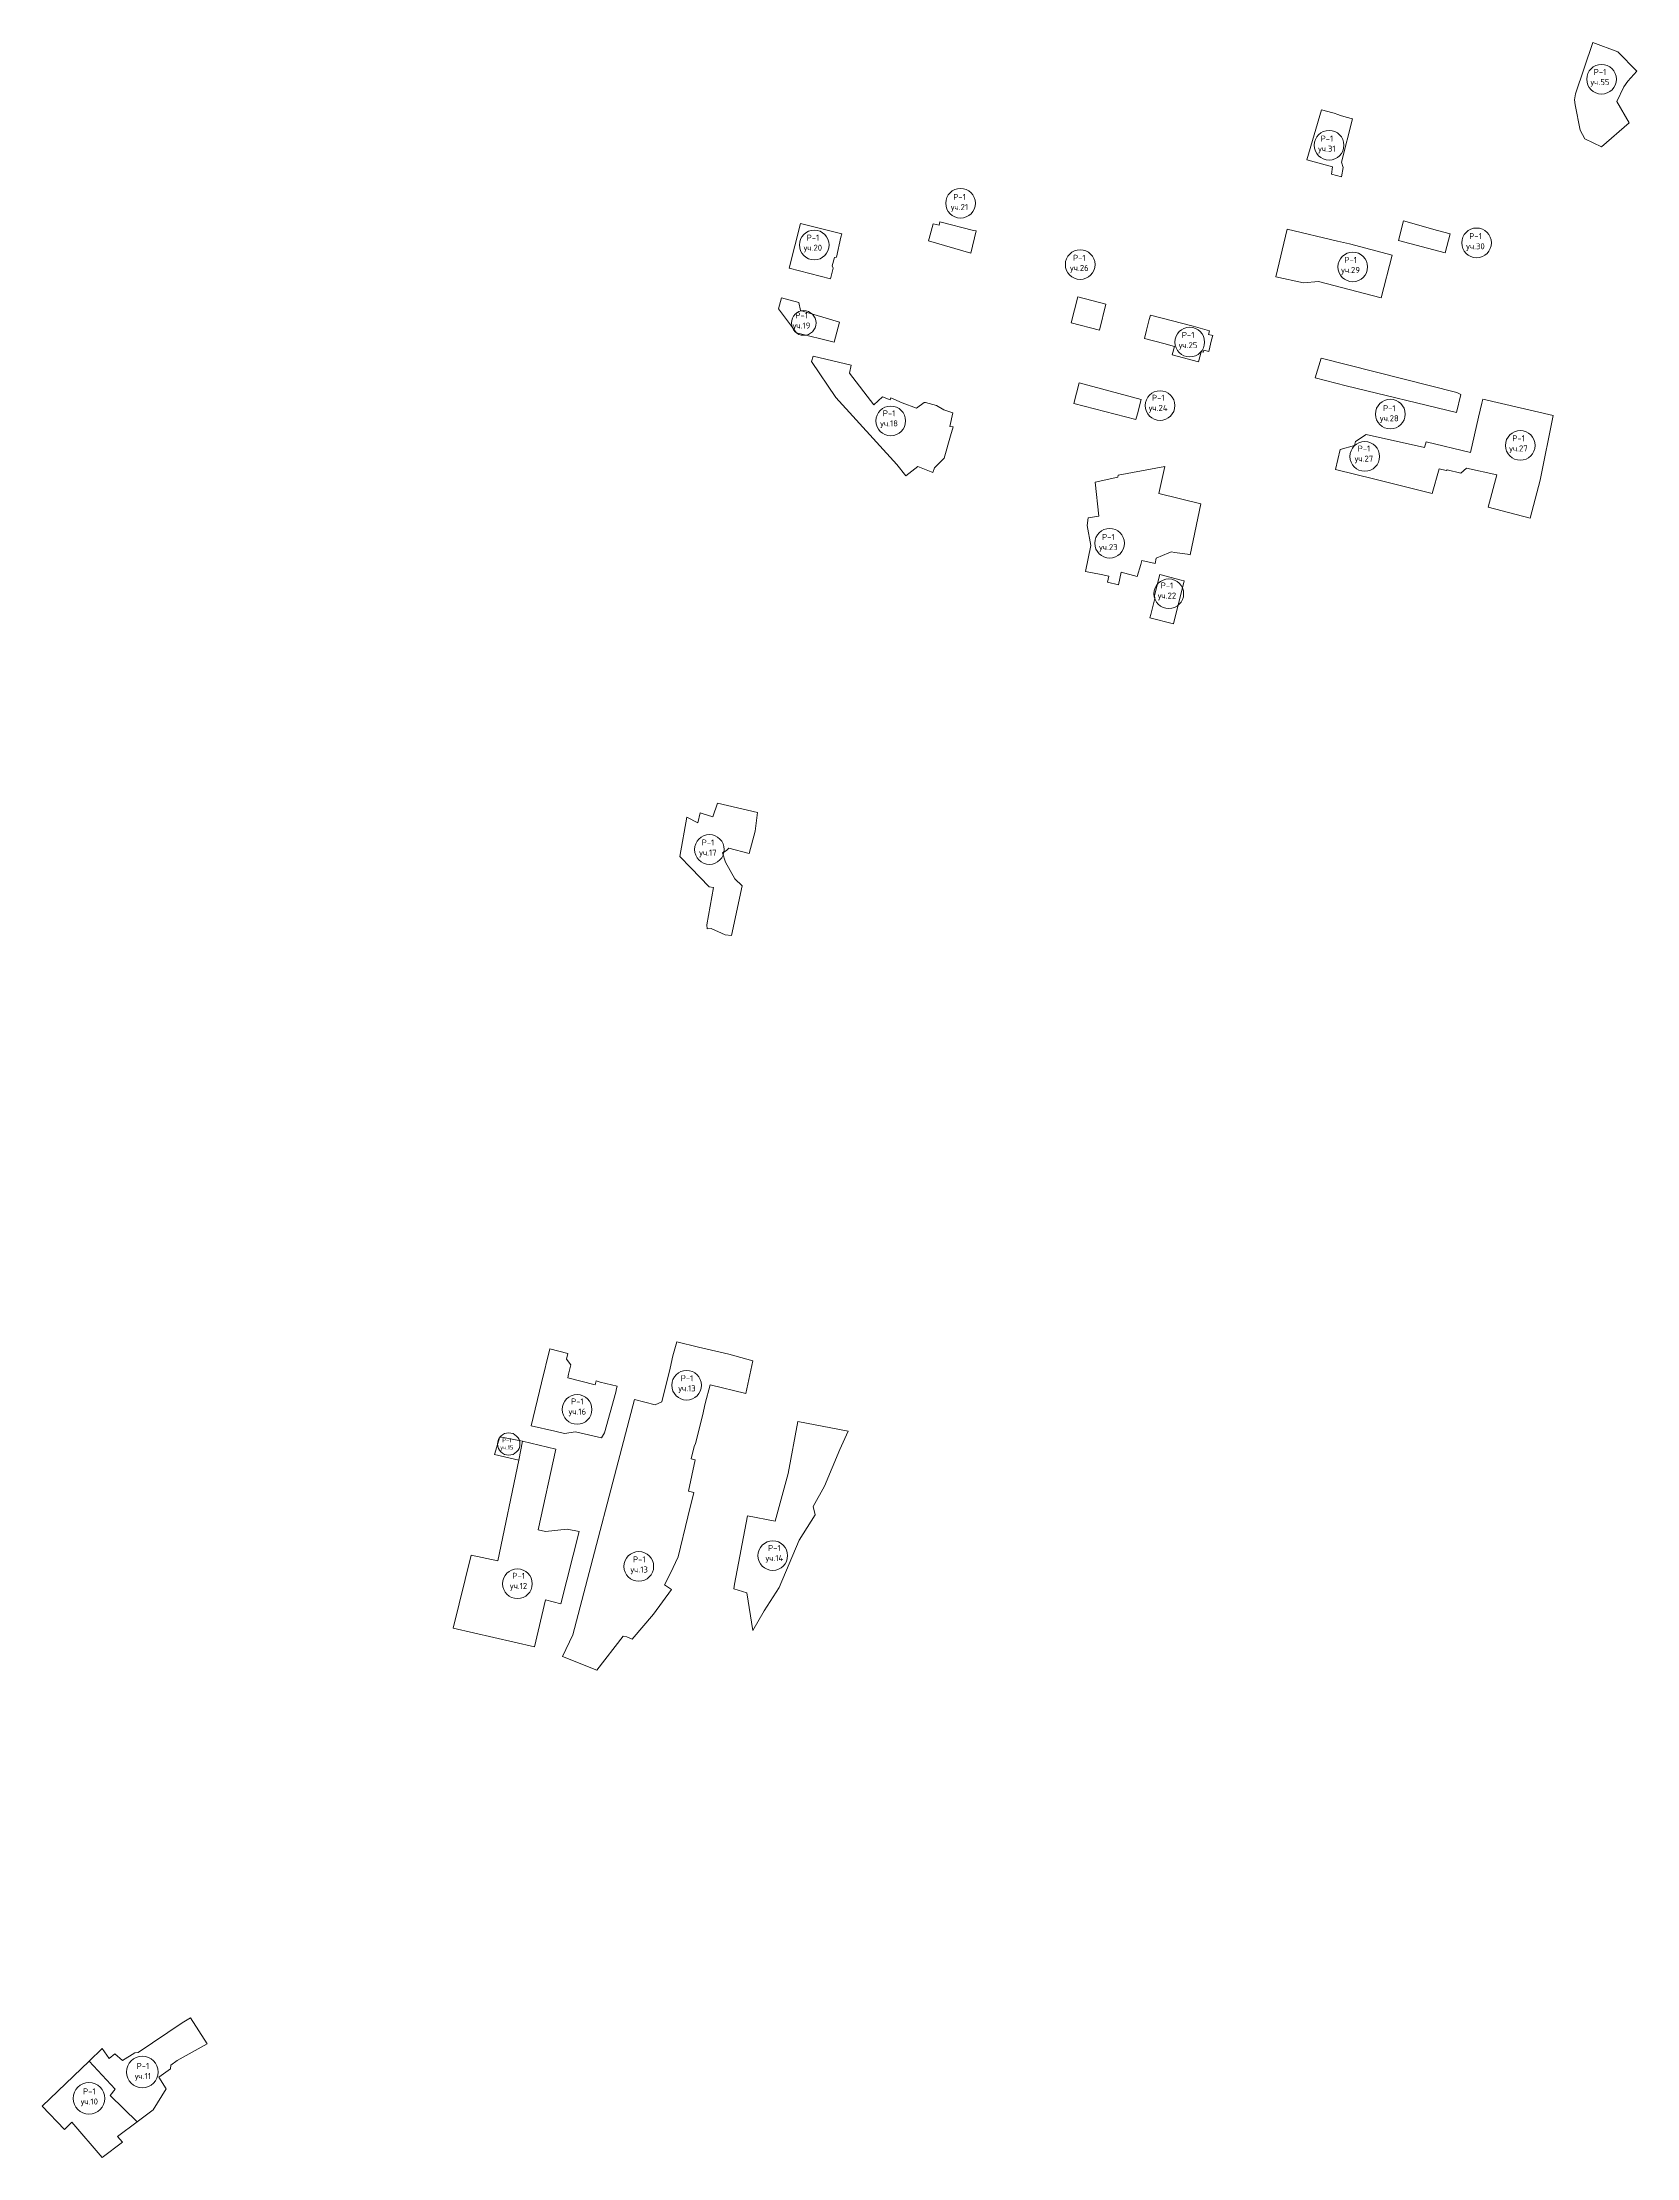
# Model space of a CAD drawing. Extents: x 1391777 to 1399541, y 355855 to 360598.
# Drawn here: x 1393880 to 1395600, y 358317 to 360598 of the extents above; entities that cross this region are included whole.
import ezdxf

# ---------------------------------------------------------------- set-up
doc = ezdxf.new("R2010")
doc.units = 0
doc.header["$MEASUREMENT"] = 0
doc.layers.add('Р-1', color=40, linetype='Continuous')
doc.styles.get("Standard").update_dxf_attribs({"font": 'simplex.shx'})

msp = doc.modelspace()

# ---------------------------------------------------------------- linework, layer by layer
at = {"layer": 'Р-1', "lineweight": 20}
for points in [[(1395599.7, 360566.6), (1395590, 360555.6), (1395586, 360549.6), (1395578.4, 360533.8), (1395591.7, 360510.8), (1395561.9, 360485.1), (1395543.9, 360493.7), (1395538.7, 360502.9), (1395533.3, 360530.1), (1395532.7, 360535.6), (1395533.6, 360542), (1395552.5, 360597.6), (1395579.3, 360587.4), (1395599.7, 360566.6)], [(1395281.2, 360452.6), (1395283, 360462.8), (1395281.3, 360468.4), (1395293.2, 360515.3), (1395286.4, 360517.1), (1395280.1, 360518.8), (1395277.4, 360519.8), (1395273.3, 360521.1), (1395272, 360521.6), (1395259.8, 360524.7), (1395244, 360471), (1395271.8, 360463.4), (1395270.6, 360455.3), (1395281.2, 360452.6)], [(1394730.3, 360342.6), (1394733.2, 360354.1), (1394732.1, 360356.6), (1394734.6, 360365.5), (1394736.6, 360366.1), (1394741.4, 360387.4), (1394742.4, 360391), (1394697.9, 360402.3), (1394685.5, 360354.1), (1394730.3, 360342.6)], [(1394881.6, 360370.4), (1394887.4, 360394.2), (1394884.5, 360394.9), (1394848.2, 360404), (1394847.4, 360400.6), (1394841.1, 360402), (1394836.7, 360386.2), (1394835.9, 360383.5), (1394881.6, 360370.4)], [(1395342.8, 360383.9), (1395393.2, 360370.7), (1395398.7, 360391.3), (1395384.9, 360394.8), (1395348.2, 360405), (1395342.8, 360383.9)], [(1395210.5, 360344.7), (1395222.9, 360396.3), (1395276.9, 360383.3), (1395290, 360380.4), (1395336.1, 360368), (1395324.1, 360322.3), (1395256.5, 360339.9), (1395240.4, 360338.2), (1395210.5, 360344.7)], [(1394734.3, 360274.4), (1394739.9, 360296), (1394697.9, 360308.4), (1394696.1, 360317.1), (1394677.4, 360322.2), (1394674.2, 360310.2), (1394693.5, 360284.5), (1394734.3, 360274.4)], [(1395020.3, 360287.3), (1395027, 360315.4), (1394997, 360323.2), (1394989.8, 360295), (1395020.3, 360287.3)], [(1395075.3, 360303.3), (1395074, 360298.6), (1395071.2, 360287.1), (1395069, 360278.3), (1395089.9, 360272.8), (1395101.3, 360269.7), (1395098.8, 360260.6), (1395127.1, 360253.2), (1395129.9, 360264), (1395132.5, 360263.4), (1395133, 360265.8), (1395138.1, 360264.4), (1395141.2, 360276.8), (1395142.4, 360281.5), (1395137.9, 360282.7), (1395138.8, 360286.7), (1395121.3, 360291.4), (1395075.3, 360303.3)], [(1394801.8, 360142.5), (1394736.1, 360214.6), (1394709.8, 360253.4), (1394711.7, 360259.1), (1394752.7, 360249.5), (1394750.6, 360240.8), (1394776.8, 360206.6), (1394786.4, 360215.3), (1394794.6, 360212.1), (1394795.2, 360214.4), (1394807.5, 360209), (1394823.1, 360203.1), (1394831.1, 360209.4), (1394832.8, 360209.4), (1394844.4, 360206.2), (1394852.3, 360201.2), (1394862.3, 360198.3), (1394858.8, 360183.5), (1394862.7, 360183), (1394859.6, 360173.5), (1394853, 360149.2), (1394842.3, 360139), (1394840.7, 360133.9), (1394824.5, 360140.2), (1394811.5, 360130.3), (1394801.8, 360142.5)], [(1395410, 360217.9), (1395405.8, 360219.9), (1395259.3, 360257.2), (1395253.1, 360235.9), (1395286.3, 360227.1), (1395405.4, 360198.6), (1395410, 360217.9)], [(1394992.8, 360208.2), (1395059.6, 360190.9), (1395061.2, 360197), (1395065.3, 360212.4), (1394998.5, 360230.3), (1394992.8, 360208.2)], [(1395274.7, 360137.2), (1395317.2, 360126.7), (1395379.2, 360111.1), (1395386.5, 360137.9), (1395389.5, 360137.1), (1395394.5, 360135.9), (1395395.4, 360136.6), (1395410, 360132.9), (1395416.3, 360138.6), (1395448.7, 360131.2), (1395439.5, 360096.3), (1395484.9, 360084.5), (1395495.7, 360125.6), (1395509.5, 360195.1), (1395433.7, 360212.8), (1395432.6, 360208.7), (1395429, 360193.3), (1395420.3, 360155.4), (1395372.5, 360166.8), (1395370.7, 360160.7), (1395308.1, 360174.6), (1395296.4, 360167.3), (1395295.4, 360163), (1395279.8, 360158.7), (1395274.7, 360137.2)], [(1395118.2, 360045.1), (1395129.5, 360099.9), (1395084.2, 360111.1), (1395090.9, 360140.1), (1395040.6, 360131.1), (1395040, 360128.8), (1395015.7, 360123.5), (1395019.8, 360086.8), (1395008, 360085), (1395006.9, 360076.6), (1395011, 360055.2), (1395005.3, 360027), (1395022.3, 360023.9), (1395030.5, 360022.1), (1395028.8, 360015.4), (1395041, 360012.8), (1395043.8, 360026.2), (1395060.8, 360021.7), (1395064.9, 360034.6), (1395065.9, 360038.8), (1395080.3, 360035.5), (1395081.5, 360041.3), (1395095.2, 360047.2), (1395098, 360048.3), (1395101.1, 360047.5), (1395115.2, 360045.9), (1395118.2, 360045.1)], [(1395074.7, 359977), (1395100, 359970.7), (1395111.5, 360017.1), (1395108.3, 360017.8), (1395085.3, 360023.7), (1395079.6, 360001), (1395080.1, 359998), (1395075.6, 359980.7), (1395074.7, 359977)], [(1394623.5, 359634.5), (1394635, 359688.3), (1394626.9, 359695.6), (1394617.1, 359713.5), (1394613.6, 359723.7), (1394617.9, 359726.2), (1394620.7, 359728.8), (1394642.4, 359723.1), (1394649.1, 359747), (1394651.4, 359767.2), (1394608.2, 359777.4), (1394603.5, 359762.4), (1394593, 359765.7), (1394589.7, 359766.7), (1394587.2, 359756.2), (1394575.2, 359762.1), (1394567.6, 359719.8), (1394579.7, 359707.4), (1394599.5, 359687.2), (1394604, 359686.2), (1394597, 359646.2), (1394597.1, 359641.9), (1394601.5, 359642), (1394616.7, 359635.3), (1394623.5, 359634.5)], [(1394478.3, 358842.6), (1394506.7, 358879.2), (1394510.7, 358878.4), (1394516.4, 358875.8), (1394539.2, 358902.9), (1394558.6, 358929.4), (1394551.3, 358934.6), (1394557.5, 358947.2), (1394565.8, 358964.5), (1394576.3, 359007.9), (1394582.8, 359033.9), (1394577.1, 359035.3), (1394584.4, 359069.2), (1394580.1, 359070.2), (1394583.3, 359083.5), (1394584.8, 359086.9), (1394592.2, 359116.5), (1394595.2, 359130.1), (1394600.5, 359150.1), (1394638.9, 359140.6), (1394646.5, 359176), (1394620.5, 359183.1), (1394587.7, 359190.8), (1394564.4, 359196.3), (1394560.3, 359181.2), (1394557.2, 359168.2), (1394548.3, 359131.7), (1394541.2, 359128.7), (1394518.9, 359134.3), (1394452.3, 358880.4), (1394441.3, 358857.1), (1394478.3, 358842.6)], [(1394407.3, 359105.9), (1394433, 359100), (1394443.4, 359097.7), (1394455.2, 359099.3), (1394483.3, 359092.8), (1394486.5, 359098.5), (1394498.7, 359142.2), (1394499.5, 359146.1), (1394500.1, 359148.6), (1394481.9, 359153.1), (1394477.5, 359154.3), (1394476.6, 359150.2), (1394447.1, 359157.6), (1394447.7, 359161.6), (1394450.3, 359171.7), (1394445.4, 359177.8), (1394447.1, 359184), (1394427.5, 359188.9), (1394418.6, 359152.1), (1394407.3, 359105.9)], [(1394640.7, 359008.8), (1394626.8, 358935.2), (1394625.9, 358930.1), (1394639.9, 358925.8), (1394646.6, 358885.2), (1394658.8, 358906.3), (1394674.8, 358931.5), (1394696.4, 358982.7), (1394713.8, 359009.8), (1394711.5, 359018.8), (1394723.6, 359040.7), (1394740.4, 359080.2), (1394749.3, 359100.1), (1394695.1, 359110.4), (1394684.5, 359054.4), (1394670.7, 359003), (1394640.7, 359008.8)], [(1394439.5, 358914), (1394459.3, 358991.9), (1394446.4, 358994.6), (1394422.7, 358992.1), (1394414.9, 358993.7), (1394433.9, 359080.6), (1394398.1, 359089.3), (1394394.2, 359069), (1394371.6, 358960.3), (1394342.8, 358966.6), (1394323.3, 358887.7), (1394411, 358867.5), (1394423, 358918.1), (1394439.5, 358914)], [(1394368, 359075), (1394394.2, 359069), (1394398.1, 359089.3), (1394373.6, 359094.2), (1394368, 359075)], [(1393982.6, 358355.5), (1393999.8, 358368.5), (1394013.7, 358390.9), (1394005.7, 358403.6), (1394018.5, 358412.6), (1394018.7, 358416.7), (1394025.6, 358421.6), (1394058, 358439.7), (1394039.9, 358467.7), (1394030.9, 358462.1), (1393983.4, 358430.3), (1393980, 358430), (1393966.7, 358421.7), (1393958.4, 358428.9), (1393952.4, 358423.8), (1393944.7, 358434.4), (1393930.7, 358420.9), (1393958.7, 358390.6), (1393953.4, 358383.8), (1393982.6, 358355.5)], [(1393904, 358347.1), (1393912.2, 358355), (1393944.6, 358316.8), (1393966.8, 358333.5), (1393961.4, 358339.5), (1393982.6, 358355.5), (1393953.4, 358383.8), (1393958.7, 358390.6), (1393930.7, 358420.9), (1393880.2, 358372.4), (1393904, 358347.1)]]:
    msp.add_lwpolyline(points, dxfattribs=at)
at = {"layer": 'Р-1', "lineweight": 0}
for centre, radius in [((1395561.8, 360557.8), 16), ((1395267.9, 360486.6), 16), ((1394870.5, 360424.1), 16), ((1394712.7, 360379.1), 16), ((1395427, 360381.4), 16), ((1394999.5, 360358), 16), ((1395293.5, 360355.4), 16), ((1394701.4, 360295), 13.3), ((1395117.7, 360274.4), 16), ((1395085.6, 360205.9), 16), ((1394795.2, 360189.4), 16), ((1395334, 360196.8), 16), ((1395474.2, 360163), 16), ((1395306.4, 360151.1), 16), ((1395031.3, 360057.5), 16), ((1395095.1, 360003.1), 16), ((1394599.6, 359727.3), 16), ((1394575.1, 359149.6), 16), ((1394456.9, 359123.6), 16), ((1394383.2, 359086.3), 12.1), ((1394523.5, 358954.3), 16), ((1394668, 358965.9), 16), ((1394392.6, 358935.6), 16), ((1393988, 358409.1), 17), ((1393930.5, 358380.7), 17)]:
    msp.add_circle(centre, radius, dxfattribs=at)

# ---------------------------------------------------------------- texts
at = {"layer": 'Р-1', "attachment_point": 2}
for s, insert, char_height, width in [('Р-1\\Pуч.55', (1395560.1, 360568.9), 6.53, 6.533), ('Р-1\\Pуч.31', (1395265.5, 360497.1), 6.53, 6.533), ('Р-1\\Pуч.21', (1394869.3, 360434.1), 6.53, 6.533), ('Р-1\\Pуч.20', (1394711.2, 360390.3), 6.53, 6.533), ('\\pxqc;Р-1\\Pуч.30', (1395425.8, 360391.9), 6.53, 6.533), ('Р-1\\Pуч.26', (1394998.6, 360368.5), 6.53, 6.533), ('\\pxqc;Р-1\\Pуч.29', (1395291.1, 360366.3), 6.53, 6.533), ('Р-1\\Pуч.19', (1394699, 360306.4), 6.53, 6.533), ('Р-1\\Pуч.25', (1395115.9, 360285.3), 6.53, 6.533), ('Р-1\\Pуч.18', (1394793.4, 360200.9), 6.53, 6.533), ('Р-1\\Pуч.24', (1395083.6, 360217.6), 6.53, 6.533), ('Р-1\\Pуч.28', (1395332.9, 360206.4), 6.53, 6.533), ('Р-1\\Pуч.27', (1395472.2, 360173.9), 6.53, 6.533), ('Р-1\\Pуч.27', (1395305.5, 360162.9), 6.53, 6.533), ('Р-1\\Pуч.23', (1395029.9, 360067.5), 6.53, 6.533), ('Р-1\\Pуч.22', (1395093.1, 360015.2), 6.53, 6.533), ('\\pxqc;Р-1\\Pуч.17', (1394598, 359738.1), 6.53, 6.533), ('\\pxqc;Р-1\\Pуч.13', (1394575.5, 359160.5), 6.53, 6.533), ('\\pxqc;Р-1\\Pуч.16', (1394457.2, 359135.4), 6.53, 6.533), ('\\pxqc;Р-1\\Pуч.15', (1394381.2, 359092.5), 4.55, 4.548), ('\\pxqc;Р-1\\Pуч.13', (1394523.9, 358965.1), 6.53, 6.533), ('\\pxqc;Р-1\\Pуч.14', (1394669.7, 358977.4), 6.53, 6.533), ('\\pxqc;Р-1\\Pуч.12', (1394393.8, 358947.4), 6.53, 6.533), ('\\pxqc;Р-1\\Pуч.11', (1393988.6, 358418.9), 6.53, 6.533), ('\\pxqc;Р-1\\Pуч.10', (1393930.9, 358391.5), 6.53, 6.533)]:
    msp.add_mtext(s, dxfattribs=dict(at, insert=insert, char_height=char_height, width=width))

doc.saveas('drawing.dxf')
